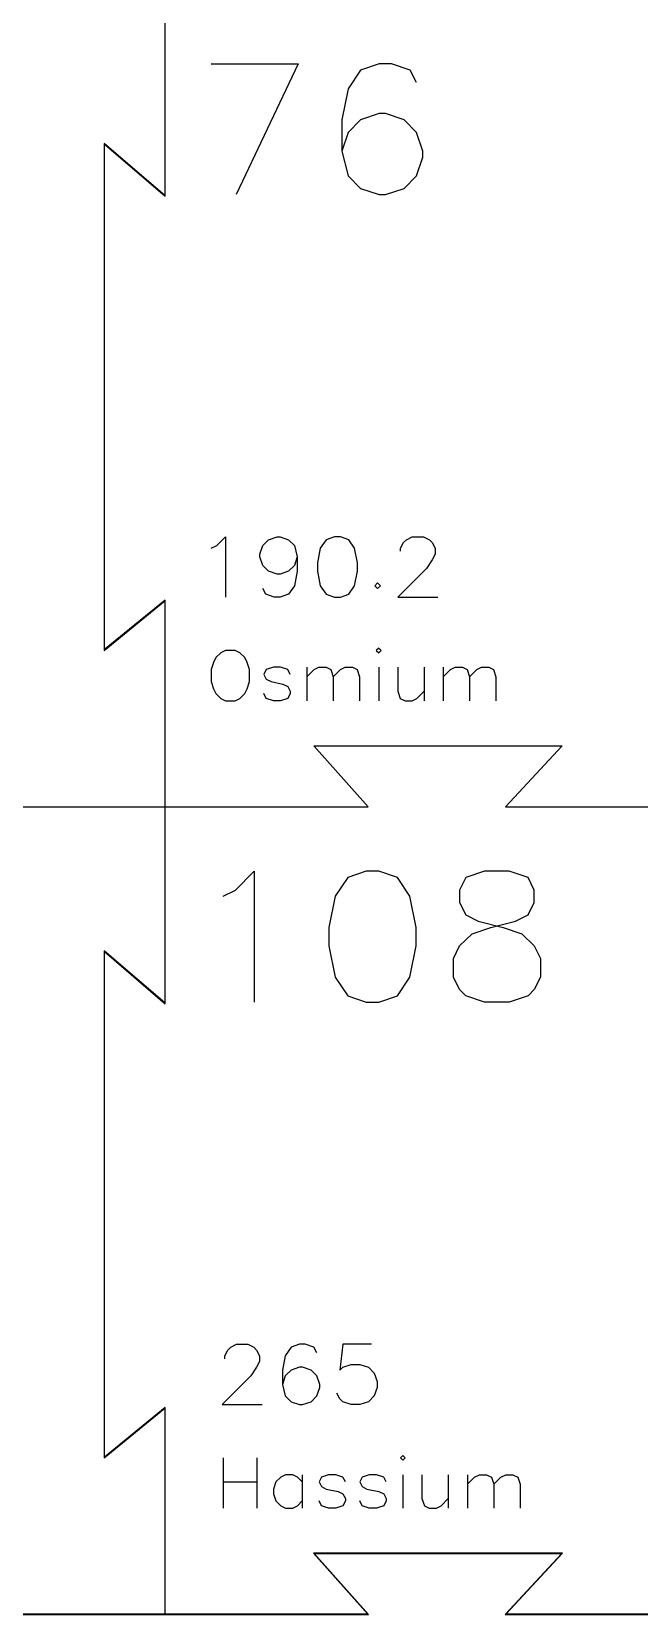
# Model space of a CAD drawing. Extents: x 0 to 297, y 0 to 210.
# Drawn here: x 115.91 to 132.7, y 50.47 to 94.19 of the extents above; entities that cross this region are included whole.
import ezdxf

# ---------------------------------------------------------------- set-up
doc = ezdxf.new("R2010")
doc.units = 0
doc.layers.get('0').update_dxf_attribs({"linetype": 'CONTINUOUS'})

msp = doc.modelspace()

# ---------------------------------------------------------------- linework, layer by layer
at = {"color": 1}
for p, q in [((119.590441, 95.087251), (119.590441, 92.386197)), ((119.599456, 92.386197), (119.599456, 95.087251)), ((119.590441, 92.386197), (119.590441, 89.66547)), ((119.599456, 89.644976), (119.599456, 92.386197)), ((119.590441, 89.66547), (117.911617, 91.104119)), ((117.911617, 91.104119), (117.911617, 77.100445)), ((117.920632, 77.120119), (117.920632, 91.083625)), ((117.920632, 91.083625), (119.599456, 89.644976)), ((117.911617, 77.100445), (119.590441, 78.471875)), ((119.599456, 78.491549), (117.920632, 77.120119)), ((119.590441, 78.471875), (119.590441, 75.638023)), ((119.599456, 75.638023), (119.599456, 78.491549)), ((119.590441, 75.638023), (119.590441, 72.779578)), ((119.599456, 72.779578), (119.599456, 75.638023)), ((125.205145, 72.779993), (123.707373, 74.458826)), ((123.707373, 74.458826), (130.561174, 74.458826)), ((130.561174, 74.458826), (128.999272, 72.779993)), ((114.127836, 72.779993), (115.922954, 72.779993)), ((119.590441, 72.779993), (119.590441, 70.078938)), ((119.599456, 72.779993), (119.590441, 72.779993)), ((119.590441, 72.779578), (119.599456, 72.779578)), ((119.599456, 70.078938), (119.599456, 72.779993)), ((121.602944, 72.779993), (125.205145, 72.779993)), ((128.999272, 72.779993), (130.794389, 72.779993)), ((119.590441, 70.078938), (119.590441, 67.358211)), ((119.599456, 67.337717), (119.599456, 70.078938)), ((119.590441, 67.358211), (117.911617, 68.79686)), ((117.911617, 68.79686), (117.911617, 54.793186)), ((117.920632, 54.81286), (117.920632, 68.776366)), ((117.920632, 68.776366), (119.599456, 67.337717)), ((117.911617, 54.793186), (119.590441, 56.164617)), ((119.599456, 56.18429), (117.920632, 54.81286)), ((119.590441, 56.164617), (119.590441, 53.330764)), ((119.599456, 53.330764), (119.599456, 56.18429)), ((119.590441, 53.330764), (119.590441, 50.472319)), ((119.599456, 50.472319), (119.599456, 53.330764)), ((123.697076, 52.156072), (125.194737, 50.477238)), ((130.572219, 52.156072), (123.697076, 52.156072)), ((125.215231, 50.468223), (123.717569, 52.147057)), ((123.717569, 52.147057), (130.550906, 52.147057)), ((130.550906, 52.147057), (128.988485, 50.468223)), ((129.008978, 50.477238), (130.572219, 52.156072)), ((114.117049, 50.468223), (115.922933, 50.468223)), ((115.922933, 50.477238), (114.137543, 50.477238)), ((117.738652, 50.477238), (115.922933, 50.477238)), ((115.922933, 50.468223), (117.738652, 50.468223)), ((119.595359, 50.477238), (117.738652, 50.477238)), ((117.738652, 50.468223), (119.595359, 50.468223)), ((119.590441, 50.472319), (119.599456, 50.472319)), ((121.602645, 50.477238), (119.595106, 50.477238)), ((119.595106, 50.477238), (119.595106, 50.468223)), ((119.595106, 50.468223), (121.602645, 50.468223)), ((119.595359, 50.468223), (119.595359, 50.477238)), ((125.194737, 50.477238), (121.602645, 50.477238)), ((121.602645, 50.468223), (125.215231, 50.468223)), ((128.988485, 50.468223), (130.794368, 50.468223)), ((130.794368, 50.477238), (129.008978, 50.477238)), ((132.610088, 50.477238), (130.794368, 50.477238)), ((130.794368, 50.468223), (132.610088, 50.468223)), ((134.466795, 50.477238), (132.610088, 50.477238)), ((132.610088, 50.468223), (134.466795, 50.468223))]:
    msp.add_line(p, q, dxfattribs=at)
at = {"color": 5}
for p, q in [((120.868217, 93.304749), (123.274391, 93.304749)), ((123.274391, 93.304749), (121.555695, 89.692738)), ((125.511423, 93.304749), (124.993086, 93.130151)), ((125.849706, 93.304749), (125.511423, 93.304749)), ((126.368043, 93.130151), (125.849706, 93.304749)), ((124.993086, 93.130151), (124.649347, 92.617267)), ((126.537184, 92.786409), (126.368043, 93.130151)), ((124.649347, 92.617267), (124.47475, 91.755185)), ((125.511423, 91.929784), (124.993086, 91.755185)), ((125.680565, 91.929784), (125.511423, 91.929784)), ((126.198902, 91.755185), (125.680565, 91.929784)), ((124.47475, 91.755185), (124.47475, 90.893104)), ((124.649347, 91.411444), (124.47475, 90.893104)), ((124.993086, 91.755185), (124.649347, 91.411444)), ((126.537184, 91.411444), (126.198902, 91.755185)), ((126.711782, 90.893104), (126.537184, 91.411444)), ((124.47475, 90.893104), (124.649347, 90.20835)), ((126.537184, 90.20835), (126.711782, 90.723961)), ((126.711782, 90.723961), (126.711782, 90.893104)), ((124.649347, 90.20835), (124.993086, 89.864608)), ((126.198902, 89.864608), (126.537184, 90.20835)), ((124.993086, 89.864608), (125.511423, 89.692738)), ((125.511423, 89.692738), (125.680565, 89.692738)), ((125.680565, 89.692738), (126.198902, 89.864608)), ((121.024356, 79.997722), (121.263588, 80.236956)), ((121.263588, 80.236956), (121.263588, 78.569874)), ((122.293547, 79.997722), (122.454714, 80.156372)), ((122.454714, 80.156372), (122.691428, 80.236956)), ((122.691428, 80.236956), (122.772011, 80.236956)), ((122.772011, 80.236956), (123.008725, 80.156372)), ((123.008725, 80.156372), (123.167374, 79.997722)), ((124.041202, 80.156372), (123.880035, 79.919656)), ((124.277916, 80.236956), (124.041202, 80.156372)), ((124.436565, 80.236956), (124.277916, 80.236956)), ((124.675797, 80.156372), (124.436565, 80.236956)), ((124.831928, 79.919656), (124.675797, 80.156372)), ((126.101118, 79.919656), (126.181702, 80.075788)), ((126.181702, 80.075788), (126.262285, 80.156372)), ((126.262285, 80.156372), (126.418416, 80.236956)), ((126.418416, 80.236956), (126.735714, 80.236956)), ((126.735714, 80.236956), (126.896881, 80.156372)), ((126.896881, 80.156372), (126.974946, 80.075788)), ((126.974946, 80.075788), (127.053011, 79.919656)), ((120.868225, 79.919656), (121.024356, 79.997722)), ((122.215481, 79.758488), (122.293547, 79.997722)), ((122.215481, 79.680422), (122.215481, 79.758488)), ((122.293547, 79.441189), (122.215481, 79.680422)), ((123.167374, 79.997722), (123.24544, 79.680422)), ((123.24544, 79.680422), (123.167374, 79.441189)), ((123.24544, 79.680422), (123.24544, 79.285057)), ((123.880035, 79.919656), (123.80197, 79.521773)), ((124.912511, 79.521773), (124.831928, 79.919656)), ((126.101118, 79.839072), (126.101118, 79.919656)), ((126.974946, 79.602357), (126.816297, 79.363123)), ((127.053011, 79.758488), (126.974946, 79.602357)), ((127.053011, 79.919656), (127.053011, 79.758488)), ((122.454714, 79.285057), (122.293547, 79.441189)), ((122.691428, 79.204473), (122.454714, 79.285057)), ((122.772011, 79.204473), (122.691428, 79.204473)), ((123.008725, 79.285057), (122.772011, 79.204473)), ((123.167374, 79.441189), (123.008725, 79.285057)), ((123.24544, 79.285057), (123.167374, 78.887173)), ((123.80197, 79.521773), (123.80197, 79.285057)), ((123.80197, 79.285057), (123.880035, 78.887173)), ((124.831928, 78.887173), (124.912511, 79.285057)), ((124.912511, 79.285057), (124.912511, 79.521773)), ((126.816297, 79.363123), (126.023053, 78.569874)), ((122.37413, 78.649199), (122.293547, 78.807848)), ((123.167374, 78.887173), (123.008725, 78.649199)), ((123.880035, 78.887173), (124.041202, 78.649199)), ((124.675797, 78.649199), (124.831928, 78.887173)), ((125.466523, 78.967757), (125.388458, 78.887173)), ((125.388458, 78.887173), (125.466523, 78.807848)), ((125.547107, 78.887173), (125.466523, 78.967757)), ((125.466523, 78.807848), (125.547107, 78.887173)), ((122.610844, 78.569874), (122.37413, 78.649199)), ((122.772011, 78.569874), (122.610844, 78.569874)), ((123.008725, 78.649199), (122.772011, 78.569874)), ((124.041202, 78.649199), (124.277916, 78.569874)), ((124.277916, 78.569874), (124.436565, 78.569874)), ((124.436565, 78.569874), (124.675797, 78.649199)), ((126.023053, 78.569874), (127.133595, 78.569874)), ((121.132596, 77.030844), (121.000389, 76.898636)), ((121.264804, 77.097998), (121.132596, 77.030844)), ((121.529218, 77.097998), (121.264804, 77.097998)), ((121.661426, 77.030844), (121.529218, 77.097998)), ((121.793633, 76.898636), (121.661426, 77.030844)), ((125.495439, 77.163053), (125.430385, 77.097998)), ((125.430385, 77.097998), (125.495439, 77.030844)), ((125.562592, 77.097998), (125.495439, 77.163053)), ((125.495439, 77.030844), (125.562592, 77.097998)), ((120.933236, 76.766428), (120.868182, 76.569165)), ((120.868182, 76.569165), (120.868182, 76.237595)), ((121.000389, 76.898636), (120.933236, 76.766428)), ((121.860786, 76.766428), (121.793633, 76.898636)), ((121.92584, 76.569165), (121.860786, 76.766428)), ((121.92584, 76.237595), (121.92584, 76.569165)), ((122.387517, 76.569165), (122.322463, 76.434858)), ((122.586877, 76.63422), (122.387517, 76.569165)), ((122.786238, 76.63422), (122.586877, 76.63422)), ((122.983499, 76.569165), (122.786238, 76.63422)), ((123.050652, 76.434858), (122.983499, 76.569165)), ((123.512329, 76.63422), (123.512329, 75.708762)), ((123.512329, 76.369803), (123.711689, 76.569165)), ((123.711689, 76.569165), (123.843896, 76.63422)), ((123.843896, 76.63422), (124.041158, 76.63422)), ((124.041158, 76.63422), (124.175464, 76.569165)), ((124.175464, 76.569165), (124.240519, 76.369803)), ((124.240519, 76.369803), (124.439879, 76.569165)), ((124.439879, 76.569165), (124.569988, 76.63422)), ((124.569988, 76.63422), (124.769348, 76.63422)), ((124.769348, 76.63422), (124.901555, 76.569165)), ((124.901555, 76.569165), (124.968708, 76.369803)), ((125.495439, 76.63422), (125.495439, 75.708762)), ((126.024269, 76.63422), (126.024269, 75.973179)), ((126.752458, 76.63422), (126.752458, 75.708762)), ((127.279189, 76.63422), (127.279189, 75.708762)), ((127.279189, 76.369803), (127.478549, 76.569165)), ((127.478549, 76.569165), (127.610757, 76.63422)), ((127.610757, 76.63422), (127.808019, 76.63422)), ((127.808019, 76.63422), (127.942325, 76.569165)), ((127.942325, 76.569165), (128.007379, 76.369803)), ((128.007379, 76.369803), (128.206739, 76.569165)), ((128.206739, 76.569165), (128.336848, 76.63422)), ((128.336848, 76.63422), (128.536208, 76.63422)), ((128.536208, 76.63422), (128.668416, 76.569165)), ((128.668416, 76.569165), (128.735569, 76.369803)), ((120.868182, 76.237595), (120.933236, 76.040332)), ((121.860786, 76.040332), (121.92584, 76.237595)), ((122.322463, 76.434858), (122.387517, 76.304749)), ((122.387517, 76.304749), (122.521823, 76.237595)), ((122.521823, 76.237595), (122.851292, 76.170442)), ((122.851292, 76.170442), (122.983499, 76.105387)), ((122.983499, 76.105387), (123.050652, 75.973179)), ((124.240519, 76.369803), (124.240519, 75.708762)), ((124.968708, 76.369803), (124.968708, 75.708762)), ((128.007379, 76.369803), (128.007379, 75.708762)), ((128.735569, 76.369803), (128.735569, 75.708762)), ((120.933236, 76.040332), (121.000389, 75.907075)), ((121.000389, 75.907075), (121.132596, 75.774867)), ((121.132596, 75.774867), (121.264804, 75.708762)), ((121.264804, 75.708762), (121.529218, 75.708762)), ((121.529218, 75.708762), (121.661426, 75.774867)), ((121.661426, 75.774867), (121.793633, 75.907075)), ((121.793633, 75.907075), (121.860786, 76.040332)), ((122.387517, 75.774867), (122.322463, 75.907075)), ((122.586877, 75.708762), (122.387517, 75.774867)), ((122.786238, 75.708762), (122.586877, 75.708762)), ((122.983499, 75.774867), (122.786238, 75.708762)), ((123.050652, 75.907075), (122.983499, 75.774867)), ((123.050652, 75.973179), (123.050652, 75.907075)), ((126.024269, 75.973179), (126.091422, 75.774867)), ((126.091422, 75.774867), (126.223629, 75.708762)), ((126.223629, 75.708762), (126.422989, 75.708762)), ((126.422989, 75.708762), (126.553098, 75.774867)), ((126.553098, 75.774867), (126.752458, 75.973179)), ((121.542265, 70.47915), (122.060601, 70.99749)), ((122.060601, 70.99749), (122.060601, 67.385479)), ((125.154254, 70.99749), (124.641373, 70.822892)), ((125.497993, 70.99749), (125.154254, 70.99749)), ((126.016329, 70.822892), (125.497993, 70.99749)), ((128.417047, 70.99749), (127.904167, 70.822892)), ((129.104525, 70.99749), (128.417047, 70.99749)), ((129.622862, 70.822892), (129.104525, 70.99749)), ((121.203982, 70.310008), (121.542265, 70.47915)), ((124.641373, 70.822892), (124.292178, 70.310008)), ((126.354612, 70.310008), (126.016329, 70.822892)), ((127.904167, 70.822892), (127.729569, 70.47915)), ((127.729569, 70.47915), (127.729569, 70.135409)), ((129.792004, 70.47915), (129.622862, 70.822892)), ((129.792004, 70.135409), (129.792004, 70.47915)), ((124.292178, 70.310008), (124.123036, 69.447926)), ((126.52921, 69.447926), (126.354612, 70.310008)), ((127.729569, 70.135409), (127.904167, 69.791668)), ((129.622862, 69.791668), (129.792004, 70.135409)), ((127.904167, 69.791668), (128.247906, 69.622525)), ((128.247906, 69.622525), (128.935384, 69.447926)), ((128.591645, 69.447926), (129.279123, 69.622525)), ((129.279123, 69.622525), (129.622862, 69.791668)), ((124.123036, 69.447926), (124.123036, 68.935043)), ((126.52921, 68.935043), (126.52921, 69.447926)), ((127.729569, 68.935043), (128.078764, 69.273328)), ((128.078764, 69.273328), (128.591645, 69.447926)), ((128.935384, 69.447926), (129.453721, 69.273328)), ((129.453721, 69.273328), (129.792004, 68.935043)), ((124.123036, 68.935043), (124.292178, 68.072961)), ((126.354612, 68.072961), (126.52921, 68.935043)), ((127.560427, 68.585845), (127.729569, 68.935043)), ((129.792004, 68.935043), (129.966601, 68.585845)), ((127.560427, 68.072961), (127.560427, 68.585845)), ((129.966601, 68.585845), (129.966601, 68.072961)), ((124.292178, 68.072961), (124.641373, 67.557349)), ((126.016329, 67.557349), (126.354612, 68.072961)), ((127.729569, 67.72922), (127.560427, 68.072961)), ((129.966601, 68.072961), (129.792004, 67.72922)), ((124.641373, 67.557349), (125.154254, 67.385479)), ((125.154254, 67.385479), (125.497993, 67.385479)), ((125.497993, 67.385479), (126.016329, 67.557349)), ((127.904167, 67.557349), (127.729569, 67.72922)), ((128.417047, 67.385479), (127.904167, 67.557349)), ((129.104525, 67.385479), (128.417047, 67.385479)), ((129.622862, 67.557349), (129.104525, 67.385479)), ((129.792004, 67.72922), (129.622862, 67.557349)), ((121.248026, 57.612397), (121.32861, 57.768529)), ((121.32861, 57.768529), (121.409193, 57.849113)), ((121.409193, 57.849113), (121.565324, 57.929697)), ((121.565324, 57.929697), (121.882621, 57.929697)), ((121.882621, 57.929697), (122.043788, 57.849113)), ((122.043788, 57.849113), (122.121854, 57.768529)), ((122.121854, 57.768529), (122.199919, 57.612397)), ((123.073747, 57.849113), (122.915098, 57.612397)), ((123.312979, 57.929697), (123.073747, 57.849113)), ((123.46911, 57.929697), (123.312979, 57.929697)), ((123.708342, 57.849113), (123.46911, 57.929697)), ((123.786407, 57.690463), (123.708342, 57.849113)), ((124.501586, 57.929697), (124.421003, 57.214514)), ((125.29483, 57.929697), (124.501586, 57.929697)), ((121.248026, 57.531813), (121.248026, 57.612397)), ((122.121854, 57.295098), (121.963205, 57.055864)), ((122.199919, 57.451229), (122.121854, 57.295098)), ((122.199919, 57.612397), (122.199919, 57.451229)), ((122.915098, 57.612397), (122.834514, 57.214514)), ((123.312979, 57.295098), (123.073747, 57.214514)), ((123.391044, 57.295098), (123.312979, 57.295098)), ((123.630277, 57.214514), (123.391044, 57.295098)), ((124.421003, 57.214514), (124.501586, 57.295098)), ((124.501586, 57.295098), (124.7383, 57.373163)), ((124.7383, 57.373163), (124.977533, 57.373163)), ((124.977533, 57.373163), (125.216765, 57.295098)), ((125.216765, 57.295098), (125.372896, 57.13393)), ((121.963205, 57.055864), (121.169961, 56.262615)), ((122.834514, 57.214514), (122.834514, 56.81663)), ((122.915098, 57.055864), (122.834514, 56.81663)), ((123.073747, 57.214514), (122.915098, 57.055864)), ((123.786407, 57.055864), (123.630277, 57.214514)), ((123.866991, 56.81663), (123.786407, 57.055864)), ((125.372896, 57.13393), (125.453479, 56.897214)), ((125.453479, 56.897214), (125.453479, 56.738564)), ((122.834514, 56.81663), (122.915098, 56.500589)), ((122.915098, 56.500589), (123.073747, 56.34194)), ((123.630277, 56.34194), (123.786407, 56.500589)), ((123.786407, 56.500589), (123.866991, 56.738564)), ((123.866991, 56.738564), (123.866991, 56.81663)), ((124.421003, 56.421264), (124.342937, 56.579914)), ((124.501586, 56.34194), (124.421003, 56.421264)), ((125.372896, 56.500589), (125.216765, 56.34194)), ((125.453479, 56.738564), (125.372896, 56.500589)), ((121.169961, 56.262615), (122.280503, 56.262615)), ((123.073747, 56.34194), (123.312979, 56.262615)), ((123.312979, 56.262615), (123.391044, 56.262615)), ((123.391044, 56.262615), (123.630277, 56.34194)), ((124.7383, 56.262615), (124.501586, 56.34194)), ((124.977533, 56.262615), (124.7383, 56.262615)), ((125.216765, 56.34194), (124.977533, 56.262615)), ((121.203946, 54.790739), (121.203946, 53.401504)), ((122.131496, 54.790739), (122.131496, 53.401504)), ((126.162772, 54.855794), (126.097717, 54.790739)), ((126.097717, 54.790739), (126.162772, 54.723585)), ((126.229924, 54.790739), (126.162772, 54.855794)), ((126.162772, 54.723585), (126.229924, 54.790739)), ((122.792533, 54.261906), (122.658227, 54.127599)), ((122.922642, 54.326961), (122.792533, 54.261906)), ((123.122002, 54.326961), (122.922642, 54.326961)), ((123.25421, 54.261906), (123.122002, 54.326961)), ((123.386417, 54.127599), (123.25421, 54.261906)), ((123.386417, 54.326961), (123.386417, 53.401504)), ((123.913148, 54.261906), (123.848094, 54.127599)), ((124.112508, 54.326961), (123.913148, 54.261906)), ((124.311869, 54.326961), (124.112508, 54.326961)), ((124.50913, 54.261906), (124.311869, 54.326961)), ((124.576283, 54.127599), (124.50913, 54.261906)), ((125.03796, 54.261906), (124.972905, 54.127599)), ((125.23732, 54.326961), (125.03796, 54.261906)), ((125.43668, 54.326961), (125.23732, 54.326961)), ((125.633942, 54.261906), (125.43668, 54.326961)), ((125.701095, 54.127599), (125.633942, 54.261906)), ((126.162772, 54.326961), (126.162772, 53.401504)), ((126.691601, 54.326961), (126.691601, 53.66592)), ((127.419791, 54.326961), (127.419791, 53.401504)), ((127.946522, 54.326961), (127.946522, 53.401504)), ((127.946522, 54.062544), (128.145882, 54.261906)), ((128.145882, 54.261906), (128.278089, 54.326961)), ((128.278089, 54.326961), (128.475351, 54.326961)), ((128.475351, 54.326961), (128.609657, 54.261906)), ((128.609657, 54.261906), (128.674711, 54.062544)), ((128.674711, 54.062544), (128.874072, 54.261906)), ((128.874072, 54.261906), (129.00418, 54.326961)), ((129.00418, 54.326961), (129.203541, 54.326961)), ((129.203541, 54.326961), (129.335748, 54.261906)), ((129.335748, 54.261906), (129.402901, 54.062544)), ((121.203946, 54.127599), (122.131496, 54.127599)), ((122.658227, 54.127599), (122.593173, 53.930336)), ((122.593173, 53.930336), (122.593173, 53.798128)), ((122.593173, 53.798128), (122.658227, 53.599816)), ((123.848094, 54.127599), (123.913148, 53.99749)), ((123.913148, 53.99749), (124.047454, 53.930336)), ((124.047454, 53.930336), (124.376923, 53.863183)), ((124.376923, 53.863183), (124.50913, 53.798128)), ((124.50913, 53.798128), (124.576283, 53.66592)), ((124.972905, 54.127599), (125.03796, 53.99749)), ((125.03796, 53.99749), (125.172266, 53.930336)), ((125.172266, 53.930336), (125.501735, 53.863183)), ((125.501735, 53.863183), (125.633942, 53.798128)), ((125.633942, 53.798128), (125.701095, 53.66592)), ((128.674711, 54.062544), (128.674711, 53.401504)), ((129.402901, 54.062544), (129.402901, 53.401504)), ((122.658227, 53.599816), (122.792533, 53.467608)), ((122.792533, 53.467608), (122.922642, 53.401504)), ((122.922642, 53.401504), (123.122002, 53.401504)), ((123.122002, 53.401504), (123.25421, 53.467608)), ((123.25421, 53.467608), (123.386417, 53.599816)), ((123.913148, 53.467608), (123.848094, 53.599816)), ((124.112508, 53.401504), (123.913148, 53.467608)), ((124.311869, 53.401504), (124.112508, 53.401504)), ((124.50913, 53.467608), (124.311869, 53.401504)), ((124.576283, 53.599816), (124.50913, 53.467608)), ((124.576283, 53.66592), (124.576283, 53.599816)), ((125.03796, 53.467608), (124.972905, 53.599816)), ((125.23732, 53.401504), (125.03796, 53.467608)), ((125.43668, 53.401504), (125.23732, 53.401504)), ((125.633942, 53.467608), (125.43668, 53.401504)), ((125.701095, 53.599816), (125.633942, 53.467608)), ((125.701095, 53.66592), (125.701095, 53.599816)), ((126.691601, 53.66592), (126.758754, 53.467608)), ((126.758754, 53.467608), (126.890961, 53.401504)), ((126.890961, 53.401504), (127.090322, 53.401504)), ((127.090322, 53.401504), (127.22043, 53.467608)), ((127.22043, 53.467608), (127.419791, 53.66592))]:
    msp.add_line(p, q, dxfattribs=at)
at = {"color": 1}
for points in [[(115.922954, 72.779993), (116.52355, 72.779993), (117.127535, 72.779993), (117.738402, 72.779993)], [(117.738402, 72.779993), (118.349269, 72.779993), (118.967017, 72.779993), (119.59514, 72.779993)], [(119.595106, 72.779993), (120.280791, 72.779993), (120.948906, 72.779993), (121.602944, 72.779993)], [(130.794389, 72.779993), (131.394986, 72.779993), (131.998971, 72.779993), (132.609837, 72.779993)], [(132.609837, 72.779993), (133.220704, 72.779993), (133.838452, 72.779993), (134.466575, 72.779993)]]:
    msp.add_open_spline(points, degree=3, dxfattribs=at)

doc.saveas('drawing.dxf')
